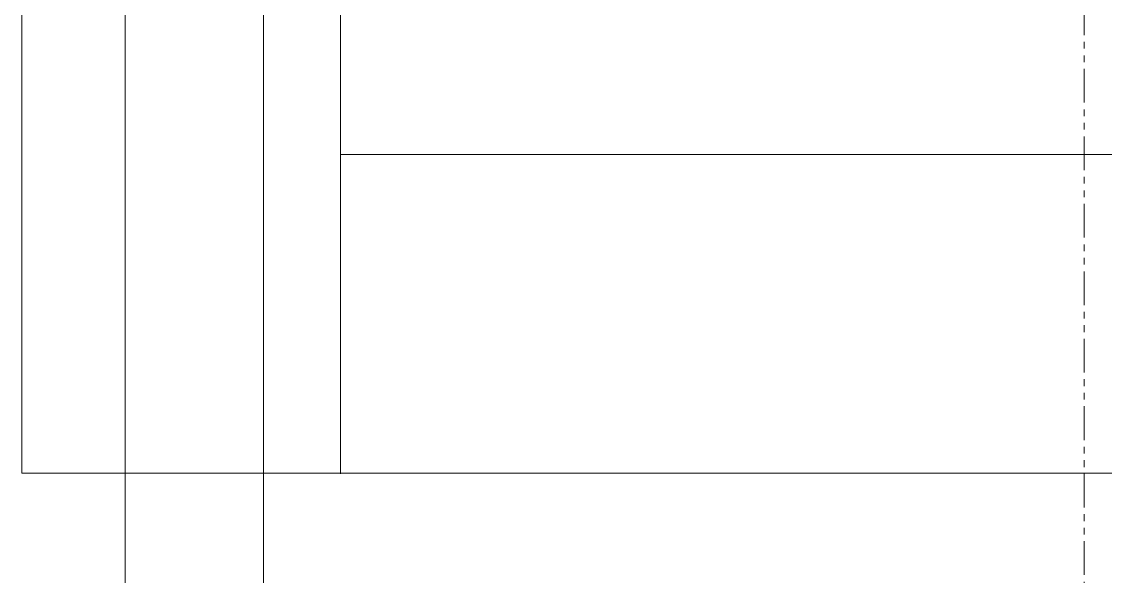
# Model space of a CAD drawing. Header units: inches. Extents: x 2378 to 8138, y 788 to 3743.
# Drawn here: x 6480.2 to 6684.2, y 1530.7 to 1635.1 of the extents above; entities that cross this region are included whole.
import ezdxf
from ezdxf.enums import TextEntityAlignment as Align

# ---------------------------------------------------------------- set-up
doc = ezdxf.new("R2010")
doc.units = ezdxf.units.IN
doc.header["$MEASUREMENT"] = 0
doc.linetypes.add('PHANTOM', pattern=[12.7, 6.35, -1.27, 1.27, -1.27, 1.27, -1.27])
for name, color, linetype in [('PK24-EQUIPMENT', 150, 'Continuous'), ('PK24E', 7, 'Continuous'), ('PK24E-STRUCT-STEEL', 254, 'Continuous')]:
    doc.layers.add(name, color=color, linetype=linetype)
doc.layers.add('PK24-SYS-ROOM', color=8, linetype='Continuous', true_color=0x808080)
doc.layers.add('PK24E-HELPER', color=253, linetype='PHANTOM', true_color=0xa1a1a1)
doc.styles.add('Impact', font='impact.ttf', dxfattribs={"height": 5})

# ---------------------------------------------------------------- blocks, each defined once
blk = doc.blocks.new('ROOM-INFODISP--FRONT-COMP-PK24')
blk.add_point((0, 0))
blk = doc.blocks.new('ROOM-LIGHT--FRONT-COMP-PK24')
at = {"layer": 'PK24-EQUIPMENT', "color": 3, "lineweight": 5}
for p, q in [((-33.24, 248.24), (-42.08, 239.4)), ((-42.08, 239.4), (-33.24, 248.24)), ((-15.92, 239.4), (-24.76, 248.24)), ((-24.76, 248.24), (-15.92, 239.4)), ((-42.08, 230.92), (-33.24, 222.08)), ((-33.24, 222.08), (-42.08, 230.92)), ((-24.76, 222.08), (-15.92, 230.92)), ((-15.92, 230.92), (-24.76, 222.08))]:
    blk.add_line(p, q, dxfattribs=at)
for centre, start, end in [((-29, 244), 45, 135), ((-29, 244), 45, 135), ((-37.84, 235.16), 135, 225), ((-37.84, 235.16), 135, 225), ((-20.16, 235.16), 315, 45), ((-20.16, 235.16), 315, 45), ((-29, 226.32), 225, 315), ((-29, 226.32), 225, 315)]:
    blk.add_arc(centre, 6, start, end, dxfattribs=at)
at = {"layer": 'PK24E-HELPER'}
blk.add_point((0, 0), dxfattribs=at)
blk = doc.blocks.new('*U43')
at = {"layer": 'PK24-SYS-ROOM', "color": 2, "lineweight": 5}
blk.add_line((-140, 60), (140, 60), dxfattribs=at)
at = {"layer": 'PK24-SYS-ROOM', "lineweight": 5}
for points in [[(-200, 0), (200, 0), (200, 260), (-200, 260)], [(-140, 0), (140, 0), (140, 210), (-140, 210)]]:
    blk.add_lwpolyline(points, close=True, dxfattribs=at)
blk.add_point((0, 0), dxfattribs=at)
for name in ['ROOM-LIGHT--FRONT-COMP-PK24', 'ROOM-INFODISP--FRONT-COMP-PK24']:
    blk.add_blockref(name, (-140, 0), dxfattribs=at)
at = {"layer": 'PK24-SYS-ROOM', "color": 3, "lineweight": 5, "style": 'Impact'}
blk.add_attdef('ROOMNO', text='', height=10, dxfattribs=at).set_placement((178.82, 230), align=Align.CENTER)
blk = doc.blocks.new('*U75')
at = {"layer": 'PK24E-HELPER', "lineweight": 5}
blk.add_line((0, 664.51), (0, -571.64), dxfattribs=at)
at = {"layer": 'PK24E-STRUCT-STEEL', "lineweight": 5}
blk.add_lwpolyline([(-180.5, 707.56), (-154.5, 707.56), (-154.5, -570.64), (-180.5, -570.64)], close=True, dxfattribs=at)

msp = doc.modelspace()

# ---------------------------------------------------------------- block references
at = {"layer": 'PK24E', "lineweight": 5}
msp.add_blockref('*U43', (6680.24, 1550.14), dxfattribs=at)

# ---------------------------------------------------------------- next in the draw order: block references
msp.add_blockref('*U75', (6680.24, 1990.44), dxfattribs=at)

doc.saveas('drawing.dxf')
